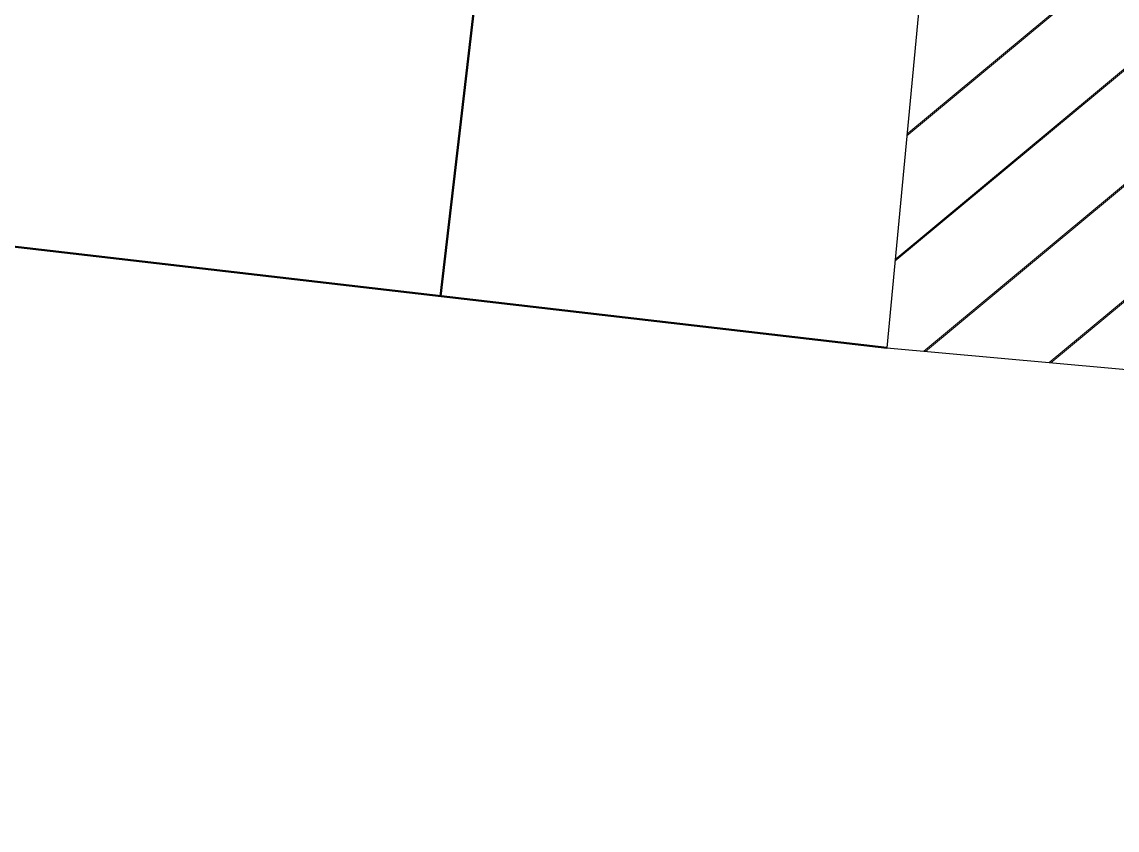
# Model space of a CAD drawing. Header units: millimetres. Extents: x 26282 to 30760, y 1404 to 4574.
# Drawn here: x 29537.38 to 29562.02, y 3448.42 to 3466.61 of the extents above; entities that cross this region are included whole.
import ezdxf

# ---------------------------------------------------------------- set-up
doc = ezdxf.new("R2010")
doc.units = ezdxf.units.MM
doc.header["$LTSCALE"] = 0.25
for name, color, linetype, lineweight in [('AB-DUV', 4, 'Continuous', 50), ('AB-KOL', 2, 'Continuous', 30), ('AB-MERD', 6, 'Continuous', 20), ('GRİTON-tarama', 252, 'Continuous', 20)]:
    doc.layers.add(name, color=color, linetype=linetype, lineweight=lineweight)
pattern_1 = [(39.768629, (-20185.843, -2603.9955), (-1.2793779, 1.53726777), []), (39.768629, (-20185.8032, -2603.9991), (-1.2793779, 1.53726777), [])]

# ---------------------------------------------------------------- blocks, each defined once
blk = doc.blocks.new('A$C60FF0BBF')
at = {"layer": 'AB-MERD'}
for centre, radius, start, end in [((205.12, 303.552), 117.5, 355.60468, 82.71213), ((204.833, 303.457), 112.778, 355.62514, 82.41122)]:
    blk.add_arc(centre, radius, start, end, dxfattribs=at)
blk = doc.blocks.new('A$C187D15ED')
at = {"layer": 'GRİTON-tarama'}
h = blk.add_hatch(dxfattribs=at)
h.set_pattern_fill('JIS_LC_20', color=256, scale=0.1, angle=714.7686, style=0)
h.set_pattern_definition(pattern_1)
h.paths.add_polyline_path([(10085.771, 3245.265), (10089.551, 3275.272), (9989.302, 3284.756), (9986.416, 3254.247)])
h = blk.add_hatch(dxfattribs=at)
h.set_pattern_fill('JIS_LC_20', color=256, scale=0.1, angle=714.7686, style=0)
h.set_pattern_definition(pattern_1)
h.paths.add_polyline_path([(10085.771, 3245.265), (10089.551, 3275.272), (9989.302, 3284.756), (9986.416, 3254.247)])
at = {"layer": 'AB-DUV'}
blk.add_line((9986.416, 3254.247), (9843.707, 3270.839), dxfattribs=at)
blk.add_line((9986.416, 3254.247), (9843.707, 3270.839), dxfattribs=at)
at = {"layer": 'AB-DUV', "elevation": -134.224}
blk.add_lwpolyline([(9976.485, 3275.536), (9975.003, 3262.69), (9977.189, 3262.438), (9976.378, 3255.414)], dxfattribs=at)
at = {"layer": 'AB-KOL', "elevation": -47.829}
blk.add_lwpolyline([(9986.416, 3254.247), (10085.771, 3245.265), (10089.551, 3275.272), (9989.302, 3284.756)], close=True, dxfattribs=at)
blk.add_blockref('A$C60FF0BBF', (9668.043, 2837.019))
blk.add_blockref('A$C60FF0BBF', (9668.043, 2837.019))

msp = doc.modelspace()

# ---------------------------------------------------------------- block references
at = {"layer": 'AB-DUV', "ltscale": 100}
msp.add_blockref('A$C187D15ED', (19570.424, 205.028, 5.126), dxfattribs=at)

# ---------------------------------------------------------------- next in the draw order: linework, layer by layer
at = {"layer": 'AB-MERD'}
for centre, radius, start, end in [((29443.587, 3345.599, 5.126), 117.5, 355.60468, 82.71213), ((29443.587, 3345.599, 5.126), 117.5, 355.60468, 82.71213), ((29443.3, 3345.504, 5.126), 112.778, 355.62514, 82.41122), ((29443.3, 3345.504, 5.126), 112.778, 355.62514, 82.41122)]:
    msp.add_arc(centre, radius, start, end, dxfattribs=at)

doc.saveas('drawing.dxf')
